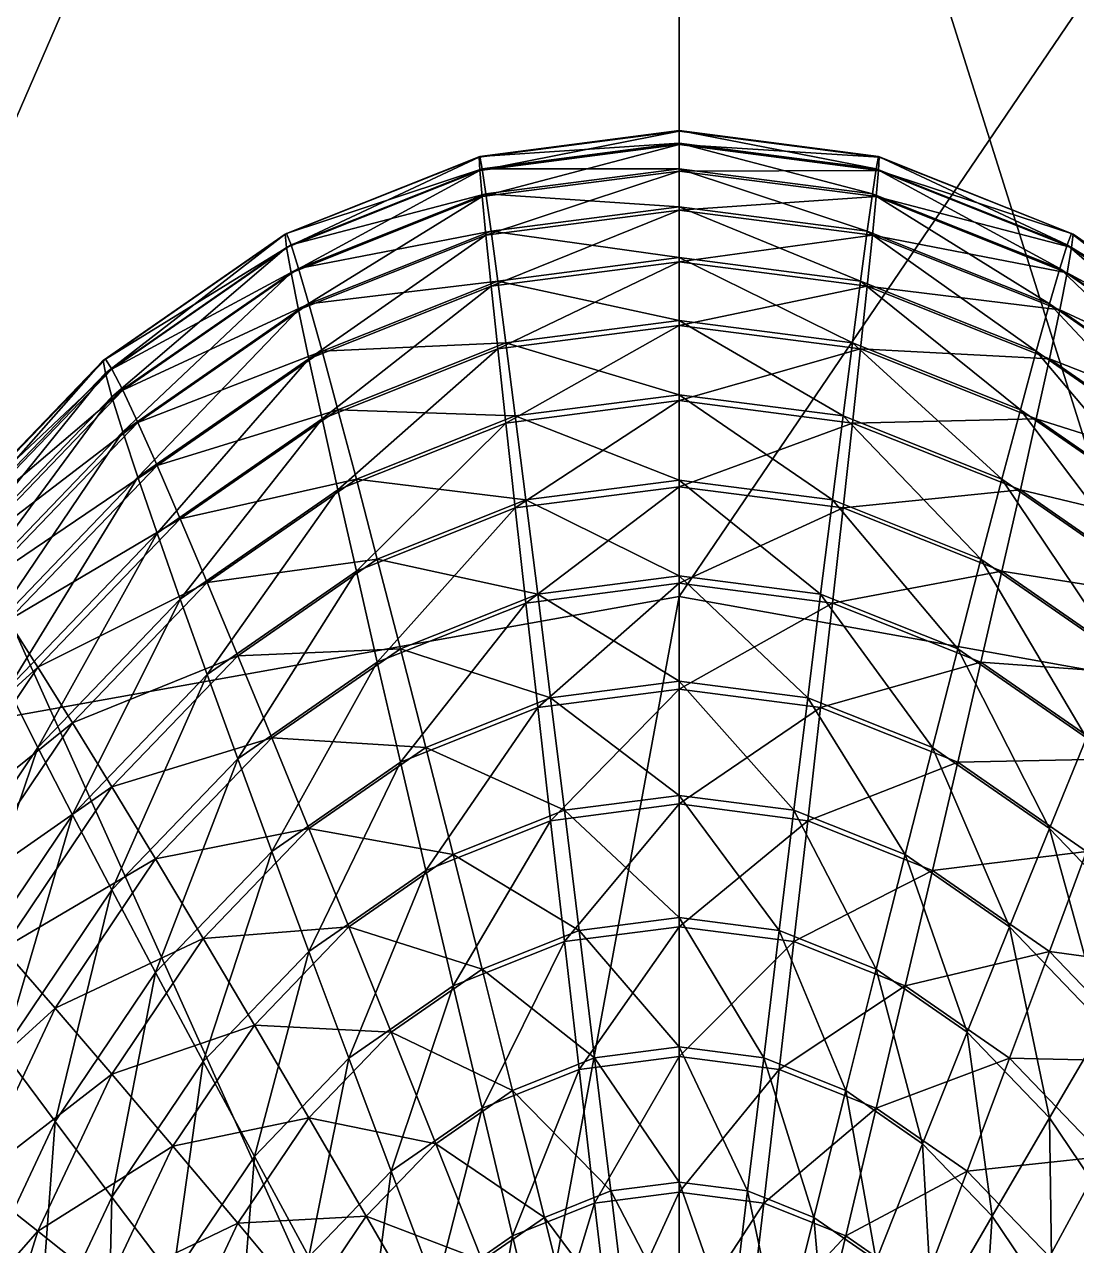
# Model space of a CAD drawing. Header units: metres. Extents: x -1.78 to 1.78, y -2.69 to 0.99.
# Drawn here: x -0.2273 to 0.138, y -1.0418 to -0.6179 of the extents above; entities that cross this region are included whole.
import ezdxf

# ---------------------------------------------------------------- set-up
doc = ezdxf.new("R2010")
doc.units = ezdxf.units.M

msp = doc.modelspace()

# ---------------------------------------------------------------- linework, layer by layer
at = {"layer": 'Cockpit'}
for points in [[(-0.06946, -0.664, 0.39824), (0, -0.65481, 0.38192), (0, -0.65497, 0.3995)], [(-0.06946, -0.664, 0.39824), (-0.06919, -0.6638, 0.38066), (0, -0.65481, 0.38192)], [(-0.06919, -0.66865, 0.41518), (-0.06946, -0.664, 0.39824), (0, -0.65497, 0.3995)], [(-0.06919, -0.6638, 0.38066), (0, -0.65916, 0.36384), (0, -0.65481, 0.38192)], [(-0.06919, -0.66865, 0.41518), (0, -0.65497, 0.3995), (0, -0.65966, 0.41645)], [(0, -0.65497, 0.3995), (0, -0.65481, 0.38192), (0.06919, -0.6638, 0.38066)], [(0, -0.65481, 0.38192), (0.0684, -0.66805, 0.36259), (0.06919, -0.6638, 0.38066)], [(0, -0.65481, 0.38192), (0, -0.65916, 0.36384), (0.0684, -0.66805, 0.36259)], [(0, -0.65966, 0.41645), (0, -0.65497, 0.3995), (0.06946, -0.664, 0.39824)], [(0, -0.65497, 0.3995), (0.06919, -0.6638, 0.38066), (0.06946, -0.664, 0.39824)], [(-0.06919, -0.6638, 0.38066), (-0.0684, -0.66805, 0.36259), (0, -0.65916, 0.36384)], [(-0.0684, -0.67772, 0.43138), (-0.06919, -0.66865, 0.41518), (0, -0.65966, 0.41645)], [(-0.0684, -0.66805, 0.36259), (0, -0.66801, 0.3454), (0, -0.65916, 0.36384)], [(-0.0684, -0.67772, 0.43138), (0, -0.65966, 0.41645), (0, -0.66883, 0.43263)], [(0, -0.65916, 0.36384), (0.06709, -0.67673, 0.34417), (0.0684, -0.66805, 0.36259)], [(0, -0.65916, 0.36384), (0, -0.66801, 0.3454), (0.06709, -0.67673, 0.34417)], [(0, -0.66883, 0.43263), (0, -0.65966, 0.41645), (0.06919, -0.66865, 0.41518)], [(0, -0.65966, 0.41645), (0.06946, -0.664, 0.39824), (0.06919, -0.66865, 0.41518)], [(-0.13681, -0.6908, 0.39447), (-0.06919, -0.6638, 0.38066), (-0.06946, -0.664, 0.39824)], [(-0.13681, -0.6908, 0.39447), (-0.13629, -0.6905, 0.37691), (-0.06919, -0.6638, 0.38066)], [(-0.13629, -0.69535, 0.41143), (-0.13681, -0.6908, 0.39447), (-0.06946, -0.664, 0.39824)], [(-0.13629, -0.6905, 0.37691), (-0.0684, -0.66805, 0.36259), (-0.06919, -0.6638, 0.38066)], [(-0.13629, -0.69535, 0.41143), (-0.06946, -0.664, 0.39824), (-0.06919, -0.66865, 0.41518)], [(0.06919, -0.6638, 0.38066), (0.0684, -0.66805, 0.36259), (0.13473, -0.69445, 0.35888)], [(0.06946, -0.664, 0.39824), (0.06919, -0.6638, 0.38066), (0.13629, -0.6905, 0.37691)], [(0.06919, -0.6638, 0.38066), (0.13473, -0.69445, 0.35888), (0.13629, -0.6905, 0.37691)], [(0.06919, -0.66865, 0.41518), (0.06946, -0.664, 0.39824), (0.13681, -0.6908, 0.39447)], [(0.06946, -0.664, 0.39824), (0.13629, -0.6905, 0.37691), (0.13681, -0.6908, 0.39447)], [(-0.13629, -0.6905, 0.37691), (-0.13473, -0.69445, 0.35888), (-0.0684, -0.66805, 0.36259)], [(-0.13473, -0.70412, 0.42767), (-0.13629, -0.69535, 0.41143), (-0.06919, -0.66865, 0.41518)], [(-0.13473, -0.69445, 0.35888), (-0.06709, -0.67673, 0.34417), (-0.0684, -0.66805, 0.36259)], [(-0.13473, -0.70412, 0.42767), (-0.06919, -0.66865, 0.41518), (-0.0684, -0.67772, 0.43138)], [(-0.0684, -0.66805, 0.36259), (-0.06709, -0.67673, 0.34417), (0, -0.66801, 0.3454)], [(-0.06709, -0.69114, 0.44669), (-0.0684, -0.67772, 0.43138), (0, -0.66883, 0.43263)], [(-0.06709, -0.67673, 0.34417), (0, -0.68128, 0.32673), (0, -0.66801, 0.3454)], [(-0.06709, -0.69114, 0.44669), (0, -0.66883, 0.43263), (0, -0.68242, 0.44792)], [(0, -0.66801, 0.3454), (0.06527, -0.68976, 0.32554), (0.06709, -0.67673, 0.34417)], [(0, -0.66801, 0.3454), (0, -0.68128, 0.32673), (0.06527, -0.68976, 0.32554)], [(0, -0.66883, 0.43263), (0.06919, -0.66865, 0.41518), (0.0684, -0.67772, 0.43138)], [(0, -0.68242, 0.44792), (0, -0.66883, 0.43263), (0.0684, -0.67772, 0.43138)], [(0.0684, -0.66805, 0.36259), (0.06709, -0.67673, 0.34417), (0.13215, -0.70262, 0.34053)], [(0.0684, -0.66805, 0.36259), (0.13215, -0.70262, 0.34053), (0.13473, -0.69445, 0.35888)], [(0.0684, -0.67772, 0.43138), (0.06919, -0.66865, 0.41518), (0.13629, -0.69535, 0.41143)], [(0.06919, -0.66865, 0.41518), (0.13681, -0.6908, 0.39447), (0.13629, -0.69535, 0.41143)], [(-0.13473, -0.69445, 0.35888), (-0.13215, -0.70262, 0.34053), (-0.06709, -0.67673, 0.34417)], [(-0.13215, -0.71703, 0.44305), (-0.13473, -0.70412, 0.42767), (-0.0684, -0.67772, 0.43138)], [(-0.13215, -0.70262, 0.34053), (-0.06527, -0.68976, 0.32554), (-0.06709, -0.67673, 0.34417)], [(-0.13215, -0.71703, 0.44305), (-0.0684, -0.67772, 0.43138), (-0.06709, -0.69114, 0.44669)], [(-0.06709, -0.67673, 0.34417), (-0.06527, -0.68976, 0.32554), (0, -0.68128, 0.32673)], [(0, -0.68242, 0.44792), (0.0684, -0.67772, 0.43138), (0.06709, -0.69114, 0.44669)], [(0.06709, -0.67673, 0.34417), (0.06527, -0.68976, 0.32554), (0.12856, -0.71495, 0.322)], [(0.06709, -0.67673, 0.34417), (0.12856, -0.71495, 0.322), (0.13215, -0.70262, 0.34053)], [(0.06709, -0.69114, 0.44669), (0.0684, -0.67772, 0.43138), (0.13473, -0.70412, 0.42767)], [(0.0684, -0.67772, 0.43138), (0.13629, -0.69535, 0.41143), (0.13473, -0.70412, 0.42767)], [(-0.06527, -0.7088, 0.46101), (-0.06709, -0.69114, 0.44669), (0, -0.68242, 0.44792)], [(-0.06527, -0.68976, 0.32554), (0, -0.69888, 0.30798), (0, -0.68128, 0.32673)], [(-0.06527, -0.7088, 0.46101), (0, -0.68242, 0.44792), (0, -0.70032, 0.46221)], [(0, -0.68128, 0.32673), (0.06295, -0.70706, 0.30683), (0.06527, -0.68976, 0.32554)], [(0, -0.68128, 0.32673), (0, -0.69888, 0.30798), (0.06295, -0.70706, 0.30683)], [(0, -0.70032, 0.46221), (0, -0.68242, 0.44792), (0.06709, -0.69114, 0.44669)], [(-0.2, -0.73457, 0.38832), (-0.13629, -0.6905, 0.37691), (-0.13681, -0.6908, 0.39447)], [(-0.2, -0.73457, 0.38832), (-0.19924, -0.7341, 0.37078), (-0.13629, -0.6905, 0.37691)], [(-0.19924, -0.73896, 0.4053), (-0.2, -0.73457, 0.38832), (-0.13681, -0.6908, 0.39447)], [(-0.19924, -0.7341, 0.37078), (-0.13473, -0.69445, 0.35888), (-0.13629, -0.6905, 0.37691)], [(-0.19924, -0.73896, 0.4053), (-0.13681, -0.6908, 0.39447), (-0.13629, -0.69535, 0.41143)], [(-0.13215, -0.70262, 0.34053), (-0.12856, -0.71495, 0.322), (-0.06527, -0.68976, 0.32554)], [(-0.12856, -0.71495, 0.322), (-0.06295, -0.70706, 0.30683), (-0.06527, -0.68976, 0.32554)], [(-0.06527, -0.68976, 0.32554), (-0.06295, -0.70706, 0.30683), (0, -0.69888, 0.30798)], [(0.06527, -0.68976, 0.32554), (0.06295, -0.70706, 0.30683), (0.12399, -0.73135, 0.30342)], [(0.06527, -0.68976, 0.32554), (0.12399, -0.73135, 0.30342), (0.12856, -0.71495, 0.322)], [(0.13629, -0.6905, 0.37691), (0.13473, -0.69445, 0.35888), (0.19696, -0.73756, 0.35283)], [(0.13681, -0.6908, 0.39447), (0.13629, -0.6905, 0.37691), (0.19924, -0.7341, 0.37078)], [(0.13629, -0.6905, 0.37691), (0.19696, -0.73756, 0.35283), (0.19924, -0.7341, 0.37078)], [(0.13629, -0.69535, 0.41143), (0.13681, -0.6908, 0.39447), (0.2, -0.73457, 0.38832)], [(0.13681, -0.6908, 0.39447), (0.19924, -0.7341, 0.37078), (0.2, -0.73457, 0.38832)], [(-0.19924, -0.7341, 0.37078), (-0.19696, -0.73756, 0.35283), (-0.13473, -0.69445, 0.35888)], [(-0.19696, -0.73756, 0.35283), (-0.13215, -0.70262, 0.34053), (-0.13473, -0.69445, 0.35888)], [(-0.12856, -0.73399, 0.45747), (-0.13215, -0.71703, 0.44305), (-0.06709, -0.69114, 0.44669)], [(-0.12856, -0.73399, 0.45747), (-0.06709, -0.69114, 0.44669), (-0.06527, -0.7088, 0.46101)], [(0, -0.70032, 0.46221), (0.06709, -0.69114, 0.44669), (0.06527, -0.7088, 0.46101)], [(0.06527, -0.7088, 0.46101), (0.06709, -0.69114, 0.44669), (0.13215, -0.71703, 0.44305)], [(0.06709, -0.69114, 0.44669), (0.13473, -0.70412, 0.42767), (0.13215, -0.71703, 0.44305)], [(0.13473, -0.69445, 0.35888), (0.13215, -0.70262, 0.34053), (0.19318, -0.7449, 0.33459)], [(0.13473, -0.69445, 0.35888), (0.19318, -0.7449, 0.33459), (0.19696, -0.73756, 0.35283)], [(-0.19696, -0.74722, 0.42161), (-0.19924, -0.73896, 0.4053), (-0.13629, -0.69535, 0.41143)], [(-0.19696, -0.74722, 0.42161), (-0.13629, -0.69535, 0.41143), (-0.13473, -0.70412, 0.42767)], [(-0.06295, -0.70706, 0.30683), (0, -0.72066, 0.28929), (0, -0.69888, 0.30798)], [(0, -0.69888, 0.30798), (0.06015, -0.72847, 0.28819), (0.06295, -0.70706, 0.30683)], [(0, -0.69888, 0.30798), (0, -0.72066, 0.28929), (0.06015, -0.72847, 0.28819)], [(0.13473, -0.70412, 0.42767), (0.13629, -0.69535, 0.41143), (0.19924, -0.73896, 0.4053)], [(0.13629, -0.69535, 0.41143), (0.2, -0.73457, 0.38832), (0.19924, -0.73896, 0.4053)], [(-0.19696, -0.73756, 0.35283), (-0.19319, -0.7449, 0.33459), (-0.13215, -0.70262, 0.34053)], [(-0.19319, -0.7449, 0.33459), (-0.12856, -0.71495, 0.322), (-0.13215, -0.70262, 0.34053)], [(-0.06295, -0.73058, 0.47423), (-0.06527, -0.7088, 0.46101), (0, -0.70032, 0.46221)], [(-0.06295, -0.73058, 0.47423), (0, -0.70032, 0.46221), (0, -0.7224, 0.47538)], [(0, -0.7224, 0.47538), (0, -0.70032, 0.46221), (0.06527, -0.7088, 0.46101)], [(0.13215, -0.70262, 0.34053), (0.12856, -0.71495, 0.322), (0.18794, -0.75608, 0.31622)], [(0.13215, -0.70262, 0.34053), (0.18794, -0.75608, 0.31622), (0.19318, -0.7449, 0.33459)], [(-0.19319, -0.75931, 0.43711), (-0.19696, -0.74722, 0.42161), (-0.13473, -0.70412, 0.42767)], [(-0.19319, -0.75931, 0.43711), (-0.13473, -0.70412, 0.42767), (-0.13215, -0.71703, 0.44305)], [(-0.12856, -0.71495, 0.322), (-0.12399, -0.73135, 0.30342), (-0.06295, -0.70706, 0.30683)], [(-0.12399, -0.73135, 0.30342), (-0.06015, -0.72847, 0.28819), (-0.06295, -0.70706, 0.30683)], [(-0.06295, -0.70706, 0.30683), (-0.06015, -0.72847, 0.28819), (0, -0.72066, 0.28929)], [(0.06295, -0.70706, 0.30683), (0.06015, -0.72847, 0.28819), (0.11848, -0.75169, 0.28493)], [(0.06295, -0.70706, 0.30683), (0.11848, -0.75169, 0.28493), (0.12399, -0.73135, 0.30342)], [(0.13215, -0.71703, 0.44305), (0.13473, -0.70412, 0.42767), (0.19696, -0.74722, 0.42161)], [(0.13473, -0.70412, 0.42767), (0.19924, -0.73896, 0.4053), (0.19696, -0.74722, 0.42161)], [(-0.12399, -0.75488, 0.47082), (-0.12856, -0.73399, 0.45747), (-0.06527, -0.7088, 0.46101)], [(-0.12399, -0.75488, 0.47082), (-0.06527, -0.7088, 0.46101), (-0.06295, -0.73058, 0.47423)], [(0, -0.7224, 0.47538), (0.06527, -0.7088, 0.46101), (0.06295, -0.73058, 0.47423)], [(0.06295, -0.73058, 0.47423), (0.06527, -0.7088, 0.46101), (0.12856, -0.73399, 0.45747)], [(0.06527, -0.7088, 0.46101), (0.13215, -0.71703, 0.44305), (0.12856, -0.73399, 0.45747)], [(-0.19319, -0.7449, 0.33459), (-0.18794, -0.75608, 0.31622), (-0.12856, -0.71495, 0.322)], [(-0.18794, -0.75608, 0.31622), (-0.12399, -0.73135, 0.30342), (-0.12856, -0.71495, 0.322)], [(0.12856, -0.71495, 0.322), (0.12399, -0.73135, 0.30342), (0.18126, -0.77102, 0.29784)], [(0.12856, -0.71495, 0.322), (0.18126, -0.77102, 0.29784), (0.18794, -0.75608, 0.31622)], [(-0.18794, -0.77512, 0.45169), (-0.19319, -0.75931, 0.43711), (-0.13215, -0.71703, 0.44305)], [(-0.18794, -0.77512, 0.45169), (-0.13215, -0.71703, 0.44305), (-0.12856, -0.73399, 0.45747)], [(0.12856, -0.73399, 0.45747), (0.13215, -0.71703, 0.44305), (0.19318, -0.75931, 0.43711)], [(0.13215, -0.71703, 0.44305), (0.19696, -0.74722, 0.42161), (0.19318, -0.75931, 0.43711)], [(-0.06015, -0.75631, 0.48624), (-0.06295, -0.73058, 0.47423), (0, -0.7224, 0.47538)], [(-0.06015, -0.72847, 0.28819), (0, -0.74646, 0.2708), (0, -0.72066, 0.28929)], [(-0.06015, -0.75631, 0.48624), (0, -0.7224, 0.47538), (0, -0.74849, 0.48734)], [(0, -0.72066, 0.28929), (0.0569, -0.75385, 0.26976), (0.06015, -0.72847, 0.28819)], [(0, -0.72066, 0.28929), (0, -0.74646, 0.2708), (0.0569, -0.75385, 0.26976)], [(0, -0.74849, 0.48734), (0, -0.7224, 0.47538), (0.06295, -0.73058, 0.47423)], [(-0.12399, -0.73135, 0.30342), (-0.11848, -0.75169, 0.28493), (-0.06015, -0.72847, 0.28819)], [(-0.11848, -0.75169, 0.28493), (-0.0569, -0.75385, 0.26976), (-0.06015, -0.72847, 0.28819)], [(-0.06015, -0.72847, 0.28819), (-0.0569, -0.75385, 0.26976), (0, -0.74646, 0.2708)], [(0.06015, -0.72847, 0.28819), (0.0569, -0.75385, 0.26976), (0.11207, -0.77581, 0.26668)], [(0.06015, -0.72847, 0.28819), (0.11207, -0.77581, 0.26668), (0.11848, -0.75169, 0.28493)], [(-0.18794, -0.75608, 0.31622), (-0.18126, -0.77102, 0.29784), (-0.12399, -0.73135, 0.30342)], [(-0.18126, -0.77102, 0.29784), (-0.11848, -0.75169, 0.28493), (-0.12399, -0.73135, 0.30342)], [(-0.11848, -0.77952, 0.48298), (-0.12399, -0.75488, 0.47082), (-0.06295, -0.73058, 0.47423)], [(-0.11848, -0.77952, 0.48298), (-0.06295, -0.73058, 0.47423), (-0.06015, -0.75631, 0.48624)], [(0, -0.74849, 0.48734), (0.06295, -0.73058, 0.47423), (0.06015, -0.75631, 0.48624)], [(0.06015, -0.75631, 0.48624), (0.06295, -0.73058, 0.47423), (0.12399, -0.75488, 0.47082)], [(0.06295, -0.73058, 0.47423), (0.12856, -0.73399, 0.45747), (0.12399, -0.75488, 0.47082)], [(0.12399, -0.73135, 0.30342), (0.11848, -0.75169, 0.28493), (0.1732, -0.78959, 0.2796)], [(0.12399, -0.73135, 0.30342), (0.1732, -0.78959, 0.2796), (0.18126, -0.77102, 0.29784)], [(-0.25712, -0.79398, 0.37997), (-0.19924, -0.7341, 0.37078), (-0.2, -0.73457, 0.38832)], [(-0.25712, -0.79398, 0.37997), (-0.25614, -0.79328, 0.36246), (-0.19924, -0.7341, 0.37078)], [(-0.25614, -0.79814, 0.39699), (-0.25712, -0.79398, 0.37997), (-0.2, -0.73457, 0.38832)], [(-0.25614, -0.79328, 0.36246), (-0.19696, -0.73756, 0.35283), (-0.19924, -0.7341, 0.37078)], [(-0.25614, -0.79814, 0.39699), (-0.2, -0.73457, 0.38832), (-0.19924, -0.73896, 0.4053)], [(-0.18126, -0.79455, 0.46524), (-0.18794, -0.77512, 0.45169), (-0.12856, -0.73399, 0.45747)], [(-0.18126, -0.79455, 0.46524), (-0.12856, -0.73399, 0.45747), (-0.12399, -0.75488, 0.47082)], [(0.12399, -0.75488, 0.47082), (0.12856, -0.73399, 0.45747), (0.18794, -0.77512, 0.45169)], [(0.12856, -0.73399, 0.45747), (0.19318, -0.75931, 0.43711), (0.18794, -0.77512, 0.45169)], [(-0.25614, -0.79328, 0.36246), (-0.25321, -0.79606, 0.3446), (-0.19696, -0.73756, 0.35283)], [(-0.25321, -0.80573, 0.41339), (-0.25614, -0.79814, 0.39699), (-0.19924, -0.73896, 0.4053)], [(-0.25321, -0.79606, 0.3446), (-0.19319, -0.7449, 0.33459), (-0.19696, -0.73756, 0.35283)], [(-0.25321, -0.80573, 0.41339), (-0.19924, -0.73896, 0.4053), (-0.19696, -0.74722, 0.42161)], [(-0.25321, -0.79606, 0.3446), (-0.24835, -0.80228, 0.32653), (-0.19319, -0.7449, 0.33459)], [(-0.24835, -0.80228, 0.32653), (-0.18794, -0.75608, 0.31622), (-0.19319, -0.7449, 0.33459)], [(-0.24835, -0.81669, 0.42905), (-0.25321, -0.80573, 0.41339), (-0.19696, -0.74722, 0.42161)], [(-0.24835, -0.81669, 0.42905), (-0.19696, -0.74722, 0.42161), (-0.19319, -0.75931, 0.43711)], [(-0.0569, -0.78578, 0.49696), (-0.06015, -0.75631, 0.48624), (0, -0.74849, 0.48734)], [(-0.0569, -0.75385, 0.26976), (0, -0.77609, 0.25266), (0, -0.74646, 0.2708)], [(-0.0569, -0.78578, 0.49696), (0, -0.74849, 0.48734), (0, -0.77839, 0.498)], [(0, -0.74646, 0.2708), (0.05321, -0.783, 0.25169), (0.0569, -0.75385, 0.26976)], [(0, -0.74646, 0.2708), (0, -0.77609, 0.25266), (0.05321, -0.783, 0.25169)], [(0, -0.77839, 0.498), (0, -0.74849, 0.48734), (0.06015, -0.75631, 0.48624)], [(-0.18126, -0.77102, 0.29784), (-0.17321, -0.78959, 0.2796), (-0.11848, -0.75169, 0.28493)], [(-0.17321, -0.78959, 0.2796), (-0.11207, -0.77581, 0.26668), (-0.11848, -0.75169, 0.28493)], [(-0.11848, -0.75169, 0.28493), (-0.11207, -0.77581, 0.26668), (-0.0569, -0.75385, 0.26976)], [(-0.11207, -0.77581, 0.26668), (-0.05321, -0.783, 0.25169), (-0.0569, -0.75385, 0.26976)], [(-0.0569, -0.75385, 0.26976), (-0.05321, -0.783, 0.25169), (0, -0.77609, 0.25266)], [(0.0569, -0.75385, 0.26976), (0.05321, -0.783, 0.25169), (0.1048, -0.80353, 0.2488)], [(0.0569, -0.75385, 0.26976), (0.1048, -0.80353, 0.2488), (0.11207, -0.77581, 0.26668)], [(0.11848, -0.75169, 0.28493), (0.11207, -0.77581, 0.26668), (0.16383, -0.81166, 0.26164)], [(0.11848, -0.75169, 0.28493), (0.16383, -0.81166, 0.26164), (0.1732, -0.78959, 0.2796)], [(-0.24835, -0.80228, 0.32653), (-0.24161, -0.81191, 0.30837), (-0.18794, -0.75608, 0.31622)], [(-0.24161, -0.81191, 0.30837), (-0.18126, -0.77102, 0.29784), (-0.18794, -0.75608, 0.31622)], [(-0.17321, -0.81743, 0.47765), (-0.18126, -0.79455, 0.46524), (-0.12399, -0.75488, 0.47082)], [(-0.17321, -0.81743, 0.47765), (-0.12399, -0.75488, 0.47082), (-0.11848, -0.77952, 0.48298)], [(-0.11207, -0.80774, 0.49388), (-0.11848, -0.77952, 0.48298), (-0.06015, -0.75631, 0.48624)], [(-0.11207, -0.80774, 0.49388), (-0.06015, -0.75631, 0.48624), (-0.0569, -0.78578, 0.49696)], [(0, -0.77839, 0.498), (0.06015, -0.75631, 0.48624), (0.0569, -0.78578, 0.49696)], [(0.0569, -0.78578, 0.49696), (0.06015, -0.75631, 0.48624), (0.11848, -0.77952, 0.48298)], [(0.06015, -0.75631, 0.48624), (0.12399, -0.75488, 0.47082), (0.11848, -0.77952, 0.48298)], [(0.11848, -0.77952, 0.48298), (0.12399, -0.75488, 0.47082), (0.18126, -0.79455, 0.46524)], [(0.12399, -0.75488, 0.47082), (0.18794, -0.77512, 0.45169), (0.18126, -0.79455, 0.46524)], [(-0.24161, -0.83095, 0.44385), (-0.24835, -0.81669, 0.42905), (-0.19319, -0.75931, 0.43711)], [(-0.24161, -0.83095, 0.44385), (-0.19319, -0.75931, 0.43711), (-0.18794, -0.77512, 0.45169)], [(-0.24161, -0.81191, 0.30837), (-0.23303, -0.82486, 0.29027), (-0.18126, -0.77102, 0.29784)], [(-0.23303, -0.82486, 0.29027), (-0.17321, -0.78959, 0.2796), (-0.18126, -0.77102, 0.29784)], [(-0.23303, -0.84839, 0.45768), (-0.24161, -0.83095, 0.44385), (-0.18794, -0.77512, 0.45169)], [(-0.23303, -0.84839, 0.45768), (-0.18794, -0.77512, 0.45169), (-0.18126, -0.79455, 0.46524)], [(-0.17321, -0.78959, 0.2796), (-0.16383, -0.81166, 0.26164), (-0.11207, -0.77581, 0.26668)], [(-0.16383, -0.84359, 0.48884), (-0.17321, -0.81743, 0.47765), (-0.11848, -0.77952, 0.48298)], [(-0.16383, -0.81166, 0.26164), (-0.1048, -0.80353, 0.2488), (-0.11207, -0.77581, 0.26668)], [(-0.16383, -0.84359, 0.48884), (-0.11848, -0.77952, 0.48298), (-0.11207, -0.80774, 0.49388)], [(-0.11207, -0.77581, 0.26668), (-0.1048, -0.80353, 0.2488), (-0.05321, -0.783, 0.25169)], [(-0.05321, -0.81878, 0.5063), (-0.0569, -0.78578, 0.49696), (0, -0.77839, 0.498)], [(-0.05321, -0.783, 0.25169), (0, -0.80931, 0.235), (0, -0.77609, 0.25266)], [(-0.05321, -0.81878, 0.5063), (0, -0.77839, 0.498), (0, -0.81187, 0.50727)], [(0, -0.77609, 0.25266), (0.04911, -0.8157, 0.2341), (0.05321, -0.783, 0.25169)], [(0, -0.77609, 0.25266), (0, -0.80931, 0.235), (0.04911, -0.8157, 0.2341)], [(0, -0.81187, 0.50727), (0, -0.77839, 0.498), (0.0569, -0.78578, 0.49696)], [(0.0569, -0.78578, 0.49696), (0.11848, -0.77952, 0.48298), (0.11207, -0.80774, 0.49388)], [(0.11207, -0.77581, 0.26668), (0.1048, -0.80353, 0.2488), (0.15321, -0.83706, 0.24409)], [(0.11207, -0.77581, 0.26668), (0.15321, -0.83706, 0.24409), (0.16383, -0.81166, 0.26164)], [(0.11207, -0.80774, 0.49388), (0.11848, -0.77952, 0.48298), (0.1732, -0.81743, 0.47765)], [(0.11848, -0.77952, 0.48298), (0.18126, -0.79455, 0.46524), (0.1732, -0.81743, 0.47765)], [(-0.1048, -0.80353, 0.2488), (-0.04912, -0.8157, 0.2341), (-0.05321, -0.783, 0.25169)], [(-0.05321, -0.783, 0.25169), (-0.04912, -0.8157, 0.2341), (0, -0.80931, 0.235)], [(0.05321, -0.783, 0.25169), (0.04911, -0.8157, 0.2341), (0.09674, -0.83465, 0.23144)], [(0.05321, -0.783, 0.25169), (0.09674, -0.83465, 0.23144), (0.1048, -0.80353, 0.2488)], [(-0.1048, -0.83932, 0.50342), (-0.11207, -0.80774, 0.49388), (-0.0569, -0.78578, 0.49696)], [(-0.1048, -0.83932, 0.50342), (-0.0569, -0.78578, 0.49696), (-0.05321, -0.81878, 0.5063)], [(0, -0.81187, 0.50727), (0.0569, -0.78578, 0.49696), (0.05321, -0.81878, 0.5063)], [(0.05321, -0.81878, 0.5063), (0.0569, -0.78578, 0.49696), (0.11207, -0.80774, 0.49388)], [(-0.23303, -0.82486, 0.29027), (-0.22267, -0.84104, 0.27237), (-0.17321, -0.78959, 0.2796)], [(-0.22267, -0.84104, 0.27237), (-0.16383, -0.81166, 0.26164), (-0.17321, -0.78959, 0.2796)], [(-0.22267, -0.86887, 0.47042), (-0.23303, -0.84839, 0.45768), (-0.18126, -0.79455, 0.46524)], [(-0.22267, -0.86887, 0.47042), (-0.18126, -0.79455, 0.46524), (-0.17321, -0.81743, 0.47765)], [(-0.16383, -0.81166, 0.26164), (-0.15321, -0.83706, 0.24409), (-0.1048, -0.80353, 0.2488)], [(-0.15321, -0.83706, 0.24409), (-0.09674, -0.83465, 0.23144), (-0.1048, -0.80353, 0.2488)], [(-0.1048, -0.80353, 0.2488), (-0.09674, -0.83465, 0.23144), (-0.04912, -0.8157, 0.2341)], [(0.1048, -0.80353, 0.2488), (0.09674, -0.83465, 0.23144), (0.14142, -0.8656, 0.22709)], [(0.1048, -0.80353, 0.2488), (0.14142, -0.8656, 0.22709), (0.15321, -0.83706, 0.24409)], [(-0.15321, -0.87285, 0.4987), (-0.16383, -0.84359, 0.48884), (-0.11207, -0.80774, 0.49388)], [(-0.15321, -0.87285, 0.4987), (-0.11207, -0.80774, 0.49388), (-0.1048, -0.83932, 0.50342)], [(-0.04912, -0.8157, 0.2341), (0, -0.84589, 0.21796), (0, -0.80931, 0.235)], [(0, -0.80931, 0.235), (0.04465, -0.85169, 0.21714), (0.04911, -0.8157, 0.2341)], [(0, -0.80931, 0.235), (0, -0.84589, 0.21796), (0.04465, -0.85169, 0.21714)], [(0.05321, -0.81878, 0.5063), (0.11207, -0.80774, 0.49388), (0.1048, -0.83932, 0.50342)], [(0.1048, -0.83932, 0.50342), (0.11207, -0.80774, 0.49388), (0.16383, -0.84359, 0.48884)], [(0.11207, -0.80774, 0.49388), (0.1732, -0.81743, 0.47765), (0.16383, -0.84359, 0.48884)], [(-0.22267, -0.84104, 0.27237), (-0.21062, -0.86033, 0.2548), (-0.16383, -0.81166, 0.26164)], [(-0.21062, -0.86033, 0.2548), (-0.15321, -0.83706, 0.24409), (-0.16383, -0.81166, 0.26164)], [(-0.04912, -0.85506, 0.51419), (-0.05321, -0.81878, 0.5063), (0, -0.81187, 0.50727)], [(-0.04912, -0.85506, 0.51419), (0, -0.81187, 0.50727), (0, -0.84868, 0.51509)], [(0, -0.84868, 0.51509), (0, -0.81187, 0.50727), (0.05321, -0.81878, 0.5063)], [(-0.21062, -0.89226, 0.482), (-0.22267, -0.86887, 0.47042), (-0.17321, -0.81743, 0.47765)], [(-0.21062, -0.89226, 0.482), (-0.17321, -0.81743, 0.47765), (-0.16383, -0.84359, 0.48884)], [(-0.09674, -0.83465, 0.23144), (-0.04465, -0.85169, 0.21714), (-0.04912, -0.8157, 0.2341)], [(-0.04912, -0.8157, 0.2341), (-0.04465, -0.85169, 0.21714), (0, -0.84589, 0.21796)], [(0.04911, -0.8157, 0.2341), (0.04465, -0.85169, 0.21714), (0.08794, -0.86892, 0.21472)], [(0.04911, -0.8157, 0.2341), (0.08794, -0.86892, 0.21472), (0.09674, -0.83465, 0.23144)], [(-0.09674, -0.87402, 0.51153), (-0.1048, -0.83932, 0.50342), (-0.05321, -0.81878, 0.5063)], [(-0.09674, -0.87402, 0.51153), (-0.05321, -0.81878, 0.5063), (-0.04912, -0.85506, 0.51419)], [(0, -0.84868, 0.51509), (0.05321, -0.81878, 0.5063), (0.04911, -0.85506, 0.51419)], [(0.04911, -0.85506, 0.51419), (0.05321, -0.81878, 0.5063), (0.1048, -0.83932, 0.50342)], [(-0.27771, -0.89123, 0.28095), (-0.22267, -0.84104, 0.27237), (-0.23303, -0.82486, 0.29027)], [(-0.15321, -0.83706, 0.24409), (-0.14142, -0.8656, 0.22709), (-0.09674, -0.83465, 0.23144)], [(-0.14142, -0.8656, 0.22709), (-0.08794, -0.86892, 0.21472), (-0.09674, -0.83465, 0.23144)], [(-0.09674, -0.83465, 0.23144), (-0.08794, -0.86892, 0.21472), (-0.04465, -0.85169, 0.21714)], [(0.09674, -0.83465, 0.23144), (0.08794, -0.86892, 0.21472), (0.12856, -0.89706, 0.21077)], [(0.09674, -0.83465, 0.23144), (0.12856, -0.89706, 0.21077), (0.14142, -0.8656, 0.22709)], [(-0.21062, -0.86033, 0.2548), (-0.19696, -0.88257, 0.2377), (-0.15321, -0.83706, 0.24409)], [(-0.19696, -0.88257, 0.2377), (-0.14142, -0.8656, 0.22709), (-0.15321, -0.83706, 0.24409)], [(-0.27771, -0.89123, 0.28095), (-0.26537, -0.90446, 0.26346), (-0.22267, -0.84104, 0.27237)], [(-0.26537, -0.90446, 0.26346), (-0.21062, -0.86033, 0.2548), (-0.22267, -0.84104, 0.27237)], [(-0.14142, -0.90497, 0.50718), (-0.15321, -0.87285, 0.4987), (-0.1048, -0.83932, 0.50342)], [(-0.14142, -0.90497, 0.50718), (-0.1048, -0.83932, 0.50342), (-0.09674, -0.87402, 0.51153)], [(0.04911, -0.85506, 0.51419), (0.1048, -0.83932, 0.50342), (0.09674, -0.87401, 0.51153)], [(0.09674, -0.87401, 0.51153), (0.1048, -0.83932, 0.50342), (0.15321, -0.87285, 0.4987)], [(0.1048, -0.83932, 0.50342), (0.16383, -0.84359, 0.48884), (0.15321, -0.87285, 0.4987)], [(-0.19696, -0.91835, 0.49231), (-0.21062, -0.89226, 0.482), (-0.16383, -0.84359, 0.48884)], [(-0.19696, -0.91835, 0.49231), (-0.16383, -0.84359, 0.48884), (-0.15321, -0.87285, 0.4987)], [(-0.04465, -0.85169, 0.21714), (0, -0.88553, 0.20166), (0, -0.84589, 0.21796)], [(0, -0.84589, 0.21796), (0.03984, -0.89071, 0.20093), (0.04465, -0.85169, 0.21714)], [(0, -0.84589, 0.21796), (0, -0.88553, 0.20166), (0.03984, -0.89071, 0.20093)], [(-0.26537, -0.9323, 0.46151), (-0.23303, -0.84839, 0.45768), (-0.22267, -0.86887, 0.47042)], [(-0.08794, -0.86892, 0.21472), (-0.03984, -0.89071, 0.20093), (-0.04465, -0.85169, 0.21714)], [(-0.04465, -0.89434, 0.52058), (-0.04912, -0.85506, 0.51419), (0, -0.84868, 0.51509)], [(-0.04465, -0.89434, 0.52058), (0, -0.84868, 0.51509), (0, -0.88853, 0.52139)], [(-0.04465, -0.85169, 0.21714), (-0.03984, -0.89071, 0.20093), (0, -0.88553, 0.20166)], [(0, -0.88853, 0.52139), (0, -0.84868, 0.51509), (0.04911, -0.85506, 0.51419)], [(0.04465, -0.85169, 0.21714), (0.03984, -0.89071, 0.20093), (0.07847, -0.90609, 0.19877)], [(0.04465, -0.85169, 0.21714), (0.07847, -0.90609, 0.19877), (0.08794, -0.86892, 0.21472)], [(-0.08794, -0.91157, 0.51816), (-0.09674, -0.87402, 0.51153), (-0.04912, -0.85506, 0.51419)], [(-0.08794, -0.91157, 0.51816), (-0.04912, -0.85506, 0.51419), (-0.04465, -0.89434, 0.52058)], [(0, -0.88853, 0.52139), (0.04911, -0.85506, 0.51419), (0.04465, -0.89434, 0.52058)], [(0.04465, -0.89434, 0.52058), (0.04911, -0.85506, 0.51419), (0.09674, -0.87401, 0.51153)], [(-0.26537, -0.90446, 0.26346), (-0.251, -0.92032, 0.24637), (-0.21062, -0.86033, 0.2548)], [(-0.251, -0.92032, 0.24637), (-0.19696, -0.88257, 0.2377), (-0.21062, -0.86033, 0.2548)], [(-0.251, -0.95225, 0.47357), (-0.26537, -0.9323, 0.46151), (-0.22267, -0.86887, 0.47042)], [(-0.251, -0.95225, 0.47357), (-0.22267, -0.86887, 0.47042), (-0.21062, -0.89226, 0.482)], [(-0.19696, -0.88257, 0.2377), (-0.18181, -0.90761, 0.22119), (-0.14142, -0.8656, 0.22709)], [(-0.18181, -0.90761, 0.22119), (-0.12856, -0.89706, 0.21077), (-0.14142, -0.8656, 0.22709)], [(-0.14142, -0.8656, 0.22709), (-0.12856, -0.89706, 0.21077), (-0.08794, -0.86892, 0.21472)], [(-0.12856, -0.89706, 0.21077), (-0.07847, -0.90609, 0.19877), (-0.08794, -0.86892, 0.21472)], [(-0.08794, -0.86892, 0.21472), (-0.07847, -0.90609, 0.19877), (-0.03984, -0.89071, 0.20093)], [(0.08794, -0.86892, 0.21472), (0.07847, -0.90609, 0.19877), (0.11472, -0.93119, 0.19524)], [(0.08794, -0.86892, 0.21472), (0.11472, -0.93119, 0.19524), (0.12856, -0.89706, 0.21077)], [(0.14142, -0.8656, 0.22709), (0.12856, -0.89706, 0.21077), (0.16527, -0.93524, 0.2054)], [(-0.18181, -0.94697, 0.50128), (-0.19696, -0.91835, 0.49231), (-0.15321, -0.87285, 0.4987)], [(-0.18181, -0.94697, 0.50128), (-0.15321, -0.87285, 0.4987), (-0.14142, -0.90497, 0.50718)], [(0.09674, -0.87401, 0.51153), (0.15321, -0.87285, 0.4987), (0.14142, -0.90497, 0.50718)], [(-0.12856, -0.9397, 0.5142), (-0.14142, -0.90497, 0.50718), (-0.09674, -0.87402, 0.51153)], [(-0.12856, -0.9397, 0.5142), (-0.09674, -0.87402, 0.51153), (-0.08794, -0.91157, 0.51816)], [(0.04465, -0.89434, 0.52058), (0.09674, -0.87401, 0.51153), (0.08794, -0.91157, 0.51816)], [(0.08794, -0.91157, 0.51816), (0.09674, -0.87401, 0.51153), (0.14142, -0.90497, 0.50718)], [(-0.251, -0.92032, 0.24637), (-0.23473, -0.93867, 0.22981), (-0.19696, -0.88257, 0.2377)], [(-0.23473, -0.93867, 0.22981), (-0.18181, -0.90761, 0.22119), (-0.19696, -0.88257, 0.2377)], [(-0.03984, -0.89071, 0.20093), (0, -0.92795, 0.18623), (0, -0.88553, 0.20166)], [(0, -0.88553, 0.20166), (0.03473, -0.93246, 0.1856), (0.03984, -0.89071, 0.20093)], [(0, -0.88553, 0.20166), (0, -0.92795, 0.18623), (0.03473, -0.93246, 0.1856)], [(-0.03984, -0.93631, 0.5254), (-0.04465, -0.89434, 0.52058), (0, -0.88853, 0.52139)], [(-0.03984, -0.93631, 0.5254), (0, -0.88853, 0.52139), (0, -0.93114, 0.52613)], [(0, -0.93114, 0.52613), (0, -0.88853, 0.52139), (0.04465, -0.89434, 0.52058)], [(-0.23473, -0.97446, 0.48442), (-0.251, -0.95225, 0.47357), (-0.21062, -0.89226, 0.482)], [(-0.23473, -0.97446, 0.48442), (-0.21062, -0.89226, 0.482), (-0.19696, -0.91835, 0.49231)], [(-0.07847, -0.95169, 0.52324), (-0.08794, -0.91157, 0.51816), (-0.04465, -0.89434, 0.52058)], [(-0.07847, -0.90609, 0.19877), (-0.03473, -0.93246, 0.1856), (-0.03984, -0.89071, 0.20093)], [(-0.07847, -0.95169, 0.52324), (-0.04465, -0.89434, 0.52058), (-0.03984, -0.93631, 0.5254)], [(-0.03984, -0.89071, 0.20093), (-0.03473, -0.93246, 0.1856), (0, -0.92795, 0.18623)], [(0, -0.93114, 0.52613), (0.04465, -0.89434, 0.52058), (0.03984, -0.93631, 0.5254)], [(0.03984, -0.89071, 0.20093), (0.03473, -0.93246, 0.1856), (0.0684, -0.94586, 0.18371)], [(0.03984, -0.89071, 0.20093), (0.0684, -0.94586, 0.18371), (0.07847, -0.90609, 0.19877)], [(0.03984, -0.93631, 0.5254), (0.04465, -0.89434, 0.52058), (0.08794, -0.91157, 0.51816)], [(-0.18181, -0.90761, 0.22119), (-0.16527, -0.93524, 0.2054), (-0.12856, -0.89706, 0.21077)], [(-0.16527, -0.93524, 0.2054), (-0.11472, -0.93119, 0.19524), (-0.12856, -0.89706, 0.21077)], [(-0.12856, -0.89706, 0.21077), (-0.11472, -0.93119, 0.19524), (-0.07847, -0.90609, 0.19877)], [(0.12856, -0.89706, 0.21077), (0.11472, -0.93119, 0.19524), (0.14747, -0.96526, 0.19045)], [(0.12856, -0.89706, 0.21077), (0.14747, -0.96526, 0.19045), (0.16527, -0.93524, 0.2054)], [(-0.16527, -0.97789, 0.50884), (-0.18181, -0.94697, 0.50128), (-0.14142, -0.90497, 0.50718)], [(-0.16527, -0.97789, 0.50884), (-0.14142, -0.90497, 0.50718), (-0.12856, -0.9397, 0.5142)], [(-0.11472, -0.93119, 0.19524), (-0.0684, -0.94586, 0.18371), (-0.07847, -0.90609, 0.19877)], [(-0.07847, -0.90609, 0.19877), (-0.0684, -0.94586, 0.18371), (-0.03473, -0.93246, 0.1856)], [(0.07847, -0.90609, 0.19877), (0.0684, -0.94586, 0.18371), (0.1, -0.96775, 0.18064)], [(0.07847, -0.90609, 0.19877), (0.1, -0.96775, 0.18064), (0.11472, -0.93119, 0.19524)], [(0.08794, -0.91157, 0.51816), (0.14142, -0.90497, 0.50718), (0.12856, -0.9397, 0.5142)], [(0.12856, -0.9397, 0.5142), (0.14142, -0.90497, 0.50718), (0.18181, -0.94697, 0.50128)], [(-0.23473, -0.93867, 0.22981), (-0.21667, -0.95939, 0.21391), (-0.18181, -0.90761, 0.22119)], [(-0.21667, -0.95939, 0.21391), (-0.16527, -0.93524, 0.2054), (-0.18181, -0.90761, 0.22119)], [(-0.11472, -0.97679, 0.51972), (-0.12856, -0.9397, 0.5142), (-0.08794, -0.91157, 0.51816)], [(-0.11472, -0.97679, 0.51972), (-0.08794, -0.91157, 0.51816), (-0.07847, -0.95169, 0.52324)], [(0.03984, -0.93631, 0.5254), (0.08794, -0.91157, 0.51816), (0.07847, -0.95169, 0.52324)], [(0.07847, -0.95169, 0.52324), (0.08794, -0.91157, 0.51816), (0.12856, -0.9397, 0.5142)], [(-0.21667, -0.99876, 0.494), (-0.23473, -0.97446, 0.48442), (-0.19696, -0.91835, 0.49231)], [(-0.21667, -0.99876, 0.494), (-0.19696, -0.91835, 0.49231), (-0.18181, -0.94697, 0.50128)], [(-0.03473, -0.93246, 0.1856), (0, -0.9728, 0.17179), (0, -0.92795, 0.18623)], [(0, -0.92795, 0.18623), (0.02935, -0.97662, 0.17126), (0.03473, -0.93246, 0.1856)], [(0, -0.92795, 0.18623), (0, -0.9728, 0.17179), (0.02935, -0.97662, 0.17126)], [(-0.16527, -0.93524, 0.2054), (-0.14748, -0.96526, 0.19045), (-0.11472, -0.93119, 0.19524)], [(-0.14748, -0.96526, 0.19045), (-0.1, -0.96775, 0.18064), (-0.11472, -0.93119, 0.19524)], [(-0.11472, -0.93119, 0.19524), (-0.1, -0.96775, 0.18064), (-0.0684, -0.94586, 0.18371)], [(-0.0684, -0.94586, 0.18371), (-0.02935, -0.97662, 0.17126), (-0.03473, -0.93246, 0.1856)], [(-0.03473, -0.98067, 0.52864), (-0.03984, -0.93631, 0.5254), (0, -0.93114, 0.52613)], [(-0.03473, -0.98067, 0.52864), (0, -0.93114, 0.52613), (0, -0.97616, 0.52927)], [(-0.03473, -0.93246, 0.1856), (-0.02935, -0.97662, 0.17126), (0, -0.9728, 0.17179)], [(0, -0.97616, 0.52927), (0, -0.93114, 0.52613), (0.03984, -0.93631, 0.5254)], [(0.03473, -0.93246, 0.1856), (0.02935, -0.97662, 0.17126), (0.05782, -0.98794, 0.16966)], [(0.03473, -0.93246, 0.1856), (0.05782, -0.98794, 0.16966), (0.0684, -0.94586, 0.18371)], [(0.11472, -0.93119, 0.19524), (0.1, -0.96775, 0.18064), (0.12856, -0.99745, 0.17646)], [(0.11472, -0.93119, 0.19524), (0.12856, -0.99745, 0.17646), (0.14747, -0.96526, 0.19045)], [(-0.21667, -0.95939, 0.21391), (-0.19696, -0.98232, 0.19878), (-0.16527, -0.93524, 0.2054)], [(-0.19696, -0.98232, 0.19878), (-0.14748, -0.96526, 0.19045), (-0.16527, -0.93524, 0.2054)], [(-0.0684, -0.99407, 0.52675), (-0.07847, -0.95169, 0.52324), (-0.03984, -0.93631, 0.5254)], [(-0.0684, -0.99407, 0.52675), (-0.03984, -0.93631, 0.5254), (-0.03473, -0.98067, 0.52864)], [(0, -0.97616, 0.52927), (0.03984, -0.93631, 0.5254), (0.03473, -0.98067, 0.52864)], [(0.03473, -0.98067, 0.52864), (0.03984, -0.93631, 0.5254), (0.07847, -0.95169, 0.52324)], [(-0.26537, -1.00366, 0.22068), (-0.21667, -0.95939, 0.21391), (-0.23473, -0.93867, 0.22981)], [(-0.14748, -1.01087, 0.51493), (-0.16527, -0.97789, 0.50884), (-0.12856, -0.9397, 0.5142)], [(-0.14748, -1.01087, 0.51493), (-0.12856, -0.9397, 0.5142), (-0.11472, -0.97679, 0.51972)], [(0.07847, -0.95169, 0.52324), (0.12856, -0.9397, 0.5142), (0.11472, -0.97679, 0.51972)], [(0.11472, -0.97679, 0.51972), (0.12856, -0.9397, 0.5142), (0.16527, -0.97789, 0.50884)], [(0.12856, -0.9397, 0.5142), (0.18181, -0.94697, 0.50128), (0.16527, -0.97789, 0.50884)], [(-0.19696, -1.02496, 0.50222), (-0.21667, -0.99876, 0.494), (-0.18181, -0.94697, 0.50128)], [(-0.19696, -1.02496, 0.50222), (-0.18181, -0.94697, 0.50128), (-0.16527, -0.97789, 0.50884)], [(-0.1, -0.96775, 0.18064), (-0.05782, -0.98794, 0.16966), (-0.0684, -0.94586, 0.18371)], [(-0.0684, -0.94586, 0.18371), (-0.05782, -0.98794, 0.16966), (-0.02935, -0.97662, 0.17126)], [(0.0684, -0.94586, 0.18371), (0.05782, -0.98794, 0.16966), (0.08452, -1.00644, 0.16706)], [(0.0684, -0.94586, 0.18371), (0.08452, -1.00644, 0.16706), (0.1, -0.96775, 0.18064)], [(-0.1, -1.01596, 0.52368), (-0.11472, -0.97679, 0.51972), (-0.07847, -0.95169, 0.52324)], [(-0.1, -1.01596, 0.52368), (-0.07847, -0.95169, 0.52324), (-0.0684, -0.99407, 0.52675)], [(0.03473, -0.98067, 0.52864), (0.07847, -0.95169, 0.52324), (0.0684, -0.99407, 0.52675)], [(0.0684, -0.99407, 0.52675), (0.07847, -0.95169, 0.52324), (0.11472, -0.97679, 0.51972)], [(-0.26537, -1.00366, 0.22068), (-0.24495, -1.01938, 0.20548), (-0.21667, -0.95939, 0.21391)], [(-0.24495, -1.01938, 0.20548), (-0.19696, -0.98232, 0.19878), (-0.21667, -0.95939, 0.21391)], [(-0.19696, -0.98232, 0.19878), (-0.17575, -1.00727, 0.18455), (-0.14748, -0.96526, 0.19045)], [(-0.17575, -1.00727, 0.18455), (-0.12856, -0.99745, 0.17646), (-0.14748, -0.96526, 0.19045)], [(-0.14748, -0.96526, 0.19045), (-0.12856, -0.99745, 0.17646), (-0.1, -0.96775, 0.18064)], [(0.14747, -0.96526, 0.19045), (0.12856, -0.99745, 0.17646), (0.15321, -1.03407, 0.17132)], [(-0.12856, -0.99745, 0.17646), (-0.08452, -1.00644, 0.16706), (-0.1, -0.96775, 0.18064)], [(-0.1, -0.96775, 0.18064), (-0.08452, -1.00644, 0.16706), (-0.05782, -0.98794, 0.16966)], [(0.1, -0.96775, 0.18064), (0.08452, -1.00644, 0.16706), (0.10866, -1.03155, 0.16354)], [(0.1, -0.96775, 0.18064), (0.10866, -1.03155, 0.16354), (0.12856, -0.99745, 0.17646)], [(-0.24495, -1.05875, 0.48557), (-0.23473, -0.97446, 0.48442), (-0.21667, -0.99876, 0.494)], [(-0.02935, -0.97662, 0.17126), (0, -1.01976, 0.15845), (0, -0.9728, 0.17179)], [(0, -0.9728, 0.17179), (0.02376, -1.02285, 0.15802), (0.02935, -0.97662, 0.17126)], [(0, -0.9728, 0.17179), (0, -1.01976, 0.15845), (0.02376, -1.02285, 0.15802)], [(-0.17575, -1.05287, 0.50902), (-0.19696, -1.02496, 0.50222), (-0.16527, -0.97789, 0.50884)], [(-0.17575, -1.05287, 0.50902), (-0.16527, -0.97789, 0.50884), (-0.14748, -1.01087, 0.51493)], [(-0.12856, -1.04566, 0.5195), (-0.14748, -1.01087, 0.51493), (-0.11472, -0.97679, 0.51972)], [(-0.12856, -1.04566, 0.5195), (-0.11472, -0.97679, 0.51972), (-0.1, -1.01596, 0.52368)], [(-0.05782, -0.98794, 0.16966), (-0.02376, -1.02285, 0.15802), (-0.02935, -0.97662, 0.17126)], [(-0.02935, -1.02707, 0.53025), (-0.03473, -0.98067, 0.52864), (0, -0.97616, 0.52927)], [(-0.02935, -1.02707, 0.53025), (0, -0.97616, 0.52927), (0, -1.02325, 0.53079)], [(-0.02935, -0.97662, 0.17126), (-0.02376, -1.02285, 0.15802), (0, -1.01976, 0.15845)], [(0, -1.02325, 0.53079), (0, -0.97616, 0.52927), (0.03473, -0.98067, 0.52864)], [(0.02935, -0.97662, 0.17126), (0.02376, -1.02285, 0.15802), (0.04679, -1.03202, 0.15673)], [(0.02935, -0.97662, 0.17126), (0.04679, -1.03202, 0.15673), (0.05782, -0.98794, 0.16966)], [(0.0684, -0.99407, 0.52675), (0.11472, -0.97679, 0.51972), (0.1, -1.01596, 0.52368)], [(0.1, -1.01596, 0.52368), (0.11472, -0.97679, 0.51972), (0.14747, -1.01087, 0.51493)], [(0.11472, -0.97679, 0.51972), (0.16527, -0.97789, 0.50884), (0.14747, -1.01087, 0.51493)], [(-0.24495, -1.01938, 0.20548), (-0.22267, -1.03685, 0.19112), (-0.19696, -0.98232, 0.19878)], [(-0.22267, -1.03685, 0.19112), (-0.17575, -1.00727, 0.18455), (-0.19696, -0.98232, 0.19878)], [(-0.05782, -1.0384, 0.52866), (-0.0684, -0.99407, 0.52675), (-0.03473, -0.98067, 0.52864)], [(-0.05782, -1.0384, 0.52866), (-0.03473, -0.98067, 0.52864), (-0.02935, -1.02707, 0.53025)], [(0, -1.02325, 0.53079), (0.03473, -0.98067, 0.52864), (0.02935, -1.02707, 0.53025)], [(0.02935, -1.02707, 0.53025), (0.03473, -0.98067, 0.52864), (0.0684, -0.99407, 0.52675)], [(-0.08452, -1.00644, 0.16706), (-0.04679, -1.03202, 0.15673), (-0.05782, -0.98794, 0.16966)], [(-0.05782, -0.98794, 0.16966), (-0.04679, -1.03202, 0.15673), (-0.02376, -1.02285, 0.15802)], [(0.05782, -0.98794, 0.16966), (0.04679, -1.03202, 0.15673), (0.0684, -1.04699, 0.15462)], [(0.05782, -0.98794, 0.16966), (0.0684, -1.04699, 0.15462), (0.08452, -1.00644, 0.16706)], [(-0.08452, -1.0569, 0.52606), (-0.1, -1.01596, 0.52368), (-0.0684, -0.99407, 0.52675)], [(-0.08452, -1.0569, 0.52606), (-0.0684, -0.99407, 0.52675), (-0.05782, -1.0384, 0.52866)], [(0.02935, -1.02707, 0.53025), (0.0684, -0.99407, 0.52675), (0.05782, -1.0384, 0.52866)], [(0.05782, -1.0384, 0.52866), (0.0684, -0.99407, 0.52675), (0.1, -1.01596, 0.52368)], [(-0.22267, -1.07949, 0.49456), (-0.24495, -1.05875, 0.48557), (-0.21667, -0.99876, 0.494)], [(-0.22267, -1.07949, 0.49456), (-0.21667, -0.99876, 0.494), (-0.19696, -1.02496, 0.50222)], [(-0.17575, -1.00727, 0.18455), (-0.15321, -1.03407, 0.17132), (-0.12856, -0.99745, 0.17646)], [(-0.15321, -1.03407, 0.17132), (-0.10866, -1.03155, 0.16354), (-0.12856, -0.99745, 0.17646)], [(-0.12856, -0.99745, 0.17646), (-0.10866, -1.03155, 0.16354), (-0.08452, -1.00644, 0.16706)], [(0.12856, -0.99745, 0.17646), (0.10866, -1.03155, 0.16354), (0.1295, -1.0625, 0.15919)], [(0.12856, -0.99745, 0.17646), (0.1295, -1.0625, 0.15919), (0.15321, -1.03407, 0.17132)], [(-0.22267, -1.03685, 0.19112), (-0.19869, -1.05593, 0.17771), (-0.17575, -1.00727, 0.18455)], [(-0.19869, -1.05593, 0.17771), (-0.15321, -1.03407, 0.17132), (-0.17575, -1.00727, 0.18455)], [(-0.10866, -1.03155, 0.16354), (-0.0684, -1.04699, 0.15462), (-0.08452, -1.00644, 0.16706)], [(-0.08452, -1.00644, 0.16706), (-0.0684, -1.04699, 0.15462), (-0.04679, -1.03202, 0.15673)], [(0.08452, -1.00644, 0.16706), (0.0684, -1.04699, 0.15462), (0.08794, -1.0673, 0.15177)], [(0.08452, -1.00644, 0.16706), (0.08794, -1.0673, 0.15177), (0.10866, -1.03155, 0.16354)], [(-0.15321, -1.08228, 0.51436), (-0.17575, -1.05287, 0.50902), (-0.14748, -1.01087, 0.51493)], [(-0.15321, -1.08228, 0.51436), (-0.14748, -1.01087, 0.51493), (-0.12856, -1.04566, 0.5195)], [(0.1, -1.01596, 0.52368), (0.14747, -1.01087, 0.51493), (0.12856, -1.04566, 0.5195)], [(0.12856, -1.04566, 0.5195), (0.14747, -1.01087, 0.51493), (0.17575, -1.05287, 0.50902)], [(-0.10866, -1.082, 0.52253), (-0.12856, -1.04566, 0.5195), (-0.1, -1.01596, 0.52368)], [(-0.10866, -1.082, 0.52253), (-0.1, -1.01596, 0.52368), (-0.08452, -1.0569, 0.52606)], [(0.05782, -1.0384, 0.52866), (0.1, -1.01596, 0.52368), (0.08452, -1.0569, 0.52606)], [(0.08452, -1.0569, 0.52606), (0.1, -1.01596, 0.52368), (0.12856, -1.04566, 0.5195)], [(-0.26579, -1.08575, 0.19615), (-0.22267, -1.03685, 0.19112), (-0.24495, -1.01938, 0.20548)], [(-0.02376, -1.02285, 0.15802), (0, -1.06846, 0.14631), (0, -1.01976, 0.15845)], [(0, -1.01976, 0.15845), (0.01798, -1.0708, 0.14598), (0.02376, -1.02285, 0.15802)], [(0, -1.01976, 0.15845), (0, -1.06846, 0.14631), (0.01798, -1.0708, 0.14598)], [(-0.19869, -1.10153, 0.50218), (-0.22267, -1.07949, 0.49456), (-0.19696, -1.02496, 0.50222)], [(-0.19869, -1.10153, 0.50218), (-0.19696, -1.02496, 0.50222), (-0.17575, -1.05287, 0.50902)], [(-0.04679, -1.03202, 0.15673), (-0.01798, -1.0708, 0.14598), (-0.02376, -1.02285, 0.15802)], [(-0.02376, -1.07516, 0.53024), (-0.02935, -1.02707, 0.53025), (0, -1.02325, 0.53079)], [(-0.02376, -1.02285, 0.15802), (-0.01798, -1.0708, 0.14598), (0, -1.06846, 0.14631)], [(-0.02376, -1.07516, 0.53024), (0, -1.02325, 0.53079), (0, -1.07207, 0.53067)], [(0, -1.07207, 0.53067), (0, -1.02325, 0.53079), (0.02935, -1.02707, 0.53025)], [(0.02376, -1.02285, 0.15802), (0.01798, -1.0708, 0.14598), (0.03541, -1.07774, 0.145)], [(0.02376, -1.02285, 0.15802), (0.03541, -1.07774, 0.145), (0.04679, -1.03202, 0.15673)], [(-0.04679, -1.08433, 0.52895), (-0.05782, -1.0384, 0.52866), (-0.02935, -1.02707, 0.53025)], [(-0.04679, -1.08433, 0.52895), (-0.02935, -1.02707, 0.53025), (-0.02376, -1.07516, 0.53024)], [(0, -1.07207, 0.53067), (0.02935, -1.02707, 0.53025), (0.02376, -1.07516, 0.53024)], [(0.02376, -1.07516, 0.53024), (0.02935, -1.02707, 0.53025), (0.05782, -1.0384, 0.52866)], [(-0.19869, -1.05593, 0.17771), (-0.1732, -1.07649, 0.16536), (-0.15321, -1.03407, 0.17132)], [(-0.1732, -1.07649, 0.16536), (-0.1295, -1.0625, 0.15919), (-0.15321, -1.03407, 0.17132)], [(-0.15321, -1.03407, 0.17132), (-0.1295, -1.0625, 0.15919), (-0.10866, -1.03155, 0.16354)], [(-0.1295, -1.0625, 0.15919), (-0.08794, -1.0673, 0.15177), (-0.10866, -1.03155, 0.16354)], [(-0.10866, -1.03155, 0.16354), (-0.08794, -1.0673, 0.15177), (-0.0684, -1.04699, 0.15462)], [(-0.0684, -1.04699, 0.15462), (-0.03541, -1.07774, 0.145), (-0.04679, -1.03202, 0.15673)], [(-0.04679, -1.03202, 0.15673), (-0.03541, -1.07774, 0.145), (-0.01798, -1.0708, 0.14598)], [(0.04679, -1.03202, 0.15673), (0.03541, -1.07774, 0.145), (0.05176, -1.08907, 0.14341)], [(0.04679, -1.03202, 0.15673), (0.05176, -1.08907, 0.14341), (0.0684, -1.04699, 0.15462)], [(0.10866, -1.03155, 0.16354), (0.08794, -1.0673, 0.15177), (0.1048, -1.09235, 0.14825)], [(0.10866, -1.03155, 0.16354), (0.1048, -1.09235, 0.14825), (0.1295, -1.0625, 0.15919)], [(0.15321, -1.03407, 0.17132), (0.1295, -1.0625, 0.15919), (0.1464, -1.09835, 0.15415)], [(-0.26579, -1.08575, 0.19615), (-0.24161, -1.09718, 0.18264), (-0.22267, -1.03685, 0.19112)], [(-0.24161, -1.09718, 0.18264), (-0.19869, -1.05593, 0.17771), (-0.22267, -1.03685, 0.19112)], [(-0.0684, -1.0993, 0.52684), (-0.08452, -1.0569, 0.52606), (-0.05782, -1.0384, 0.52866)], [(-0.0684, -1.0993, 0.52684), (-0.05782, -1.0384, 0.52866), (-0.04679, -1.08433, 0.52895)], [(0.02376, -1.07516, 0.53024), (0.05782, -1.0384, 0.52866), (0.04679, -1.08433, 0.52895)], [(0.04679, -1.08433, 0.52895), (0.05782, -1.0384, 0.52866), (0.08452, -1.0569, 0.52606)]]:
    msp.add_3dface(points, dxfattribs=at)
at = {"layer": 'Nose'}
for points in [[(-0.32782, -0.87534, 0.35647), (-0.45875, -0.14133, 0.44233), (0, -0.11928, 0.49609)], [(-0.32782, -0.87534, 0.35647), (0, -0.11928, 0.49609), (0, -0.81655, 0.40139)], [(0, -0.81655, 0.40139), (0, -0.11928, 0.49609), (0.45875, -0.14133, 0.44233)], [(0, -0.81655, 0.40139), (0.45875, -0.14133, 0.44233), (0.32782, -0.87534, 0.35647)], [(0, -1.34155, -0.27361), (0, -0.31616, -0.44609), (-0.45875, -0.32111, -0.40005)], [(0.32782, -1.35475, -0.24926), (0, -0.31616, -0.44609), (0, -1.34155, -0.27361)], [(0.32782, -1.35475, -0.24926), (0.45875, -0.32111, -0.40005), (0, -0.31616, -0.44609)], [(0, -1.34155, -0.27361), (-0.45875, -0.32111, -0.40005), (-0.32782, -1.35475, -0.24926)], [(-0.16091, -1.68714, 0.189), (-0.32782, -0.87534, 0.35647), (0, -0.81655, 0.40139)], [(-0.16091, -1.68714, 0.189), (0, -0.81655, 0.40139), (0, -1.621, 0.21668)], [(0, -1.621, 0.21668), (0, -0.81655, 0.40139), (0.32782, -0.87534, 0.35647)], [(-0.31445, -1.88556, 0.10594), (-0.32782, -0.87534, 0.35647), (-0.16091, -1.68714, 0.189)], [(0, -1.621, 0.21668), (0.32782, -0.87534, 0.35647), (0.16091, -1.68714, 0.189)]]:
    msp.add_3dface(points, dxfattribs=at)

doc.saveas('drawing.dxf')
